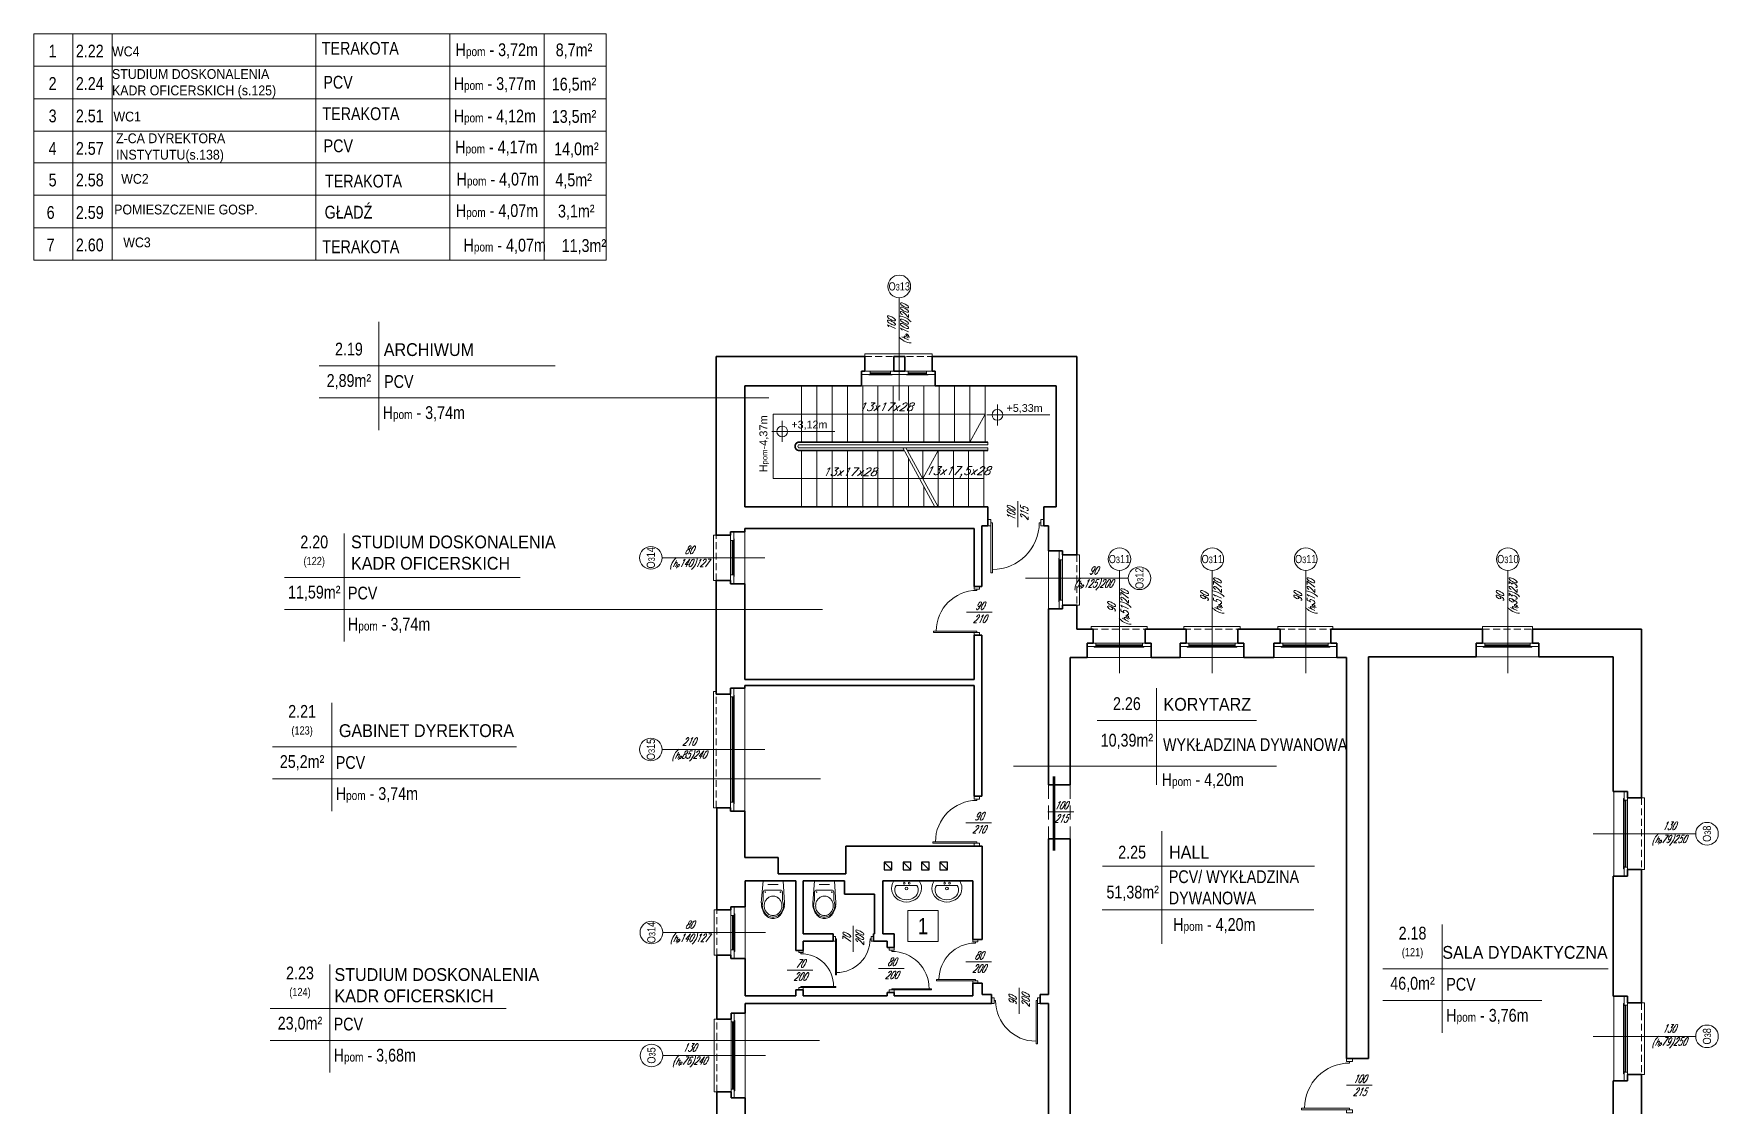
# Model space of a CAD drawing. Header units: millimetres. Extents: x -18485 to 40303, y -22087 to 35064.
# Drawn here: x 14607 to 17690, y 7123 to 9084 of the extents above; entities that cross this region are included whole.
import ezdxf
from ezdxf.enums import TextEntityAlignment as Align

# ---------------------------------------------------------------- set-up
doc = ezdxf.new("R2010")
doc.units = ezdxf.units.MM
doc.linetypes.add('ACAD_ISO12W100', pattern=[21, 12, -3, 0, -3, 0, -3])
doc.linetypes.add('DASHED', pattern=[19.05, 12.7, -6.35])
doc.layers.get('0').update_dxf_attribs({"lineweight": 25})
for name, color, linetype, lineweight in [('01_ściany', 2, 'Continuous', 25), ('03-01_okna', 5, 'Continuous', 15), ('03_drzwi', 1, 'Continuous', 0), ('04-1_widok', 251, 'Continuous', 5), ('04-2_nad', 251, 'DASHED', 5), ('05-03_opis', 10, 'Continuous', 5), ('07_wyposażenie', 253, 'Continuous', 5), ('11 piętro I - ściany', 2, 'Continuous', 35), ('inw03-02_schody', 6, 'Continuous', 5)]:
    doc.layers.add(name, color=color, linetype=linetype, lineweight=lineweight)
doc.styles.add('arial', font='arial.ttf')
doc.styles.add('ariel', font='arial.ttf', dxfattribs={"width": 0.8})
doc.styles.add('ariel_wym', font='simplex.shx', dxfattribs={"width": 0.65, "oblique": 25})

# ---------------------------------------------------------------- blocks, each defined once
blk = doc.blocks.new('ubi012_r')
for p, q in [((-2.3, 33.2), (0, 0)), ((0.9, 16.8), (0.9, 29.4)), ((30.2, 29.2), (30.2, 16.8)), ((33.1, 33.2), (30.3, 0)), ((30.3, 0), (0, 0)), ((27.1, 13.8), (3.9, 13.8)), ((15.4, 5.1), (7.5, 5.1)), ((15.4, 5.1), (23.3, 5.1))]:
    blk.add_line(p, q)
for centre in [(3.9, 16.8), (27.1, 16.8)]:
    blk.add_circle(centre, 0.506)
for centre, radius, start, end in [((20.8, 37.1), 22.3, 133.1777, 154.6258), ((16.6, 38.4), 17, 126.5259, 148.9267), ((16.2, 42), 15.5, 105.9445, 133.2542), ((15.6, 39.7), 15.4, 102.4946, 126.4967), ((15.3, 39.9), 12.8, 102.4946, 126.4967), ((15.4, 44.4), 13, 74.6148, 105.3852), ((15.5, 40.4), 14.7, 77.6333, 102.3667), ((15.2, 40.4), 12.2, 77.6333, 102.3667), ((15, 39.9), 12.8, 53.5033, 77.5054), ((15.3, 39.7), 15.4, 53.5033, 77.5054), ((14.6, 42), 15.5, 46.7458, 74.0555), ((14.3, 38.4), 17, 31.0733, 53.4741), ((10, 37.1), 22.3, 25.3742, 46.8223), ((30.8, 33.2), 33.1, 171.7845, 180.1077), ((27.5, 33.8), 29.8, 154.3733, 172.0149), ((18.8, 37.3), 19.5, 169.767, 190.233), ((18.1, 37.5), 18.8, 148.867, 169.8645), ((15.6, 36.6), 16.2, 189.6364, 202.7205), ((-1.7, 29.4), 2.53, 0, 22.7205), ((18, 37.8), 16.2, 169.767, 190.233), ((17.4, 38), 15.6, 148.867, 169.8645), ((17.4, 37.7), 15.6, 190.1355, 211.133), ((16.1, 38.7), 14.2, 126.5259, 148.9267), ((16.1, 37), 14.2, 211.0733, 233.4741), ((14.2, 38.7), 14.2, 31.0733, 53.4741), ((14.2, 37), 14.2, 306.5259, 328.9267), ((13, 38), 15.6, 10.1355, 31.133), ((13, 37.7), 15.6, 328.867, 349.8645), ((12.4, 37.8), 16.2, 0, 10.233), ((12.4, 37.8), 16.2, 349.767, 0), ((12.8, 37.5), 18.8, 10.1355, 31.133), ((3.2, 33.8), 29.8, 7.9851, 25.6267), ((32.7, 29.2), 2.53, 163.1585, 180), ((-13.9, 43.3), 46.1, 343.1585, 348.2524), ((12.1, 37.3), 19.5, 0, 10.233), ((12.1, 37.3), 19.5, 349.767, 0), ((-0.1, 33.2), 33.1, 0, 8.2155), ((3.9, 16.8), 3.03, 180, 270), ((15.3, 35.8), 12.8, 233.5033, 257.5054), ((15.2, 35.3), 12.2, 257.6333, 282.3667), ((15, 35.8), 12.8, 282.4946, 306.4967), ((27.1, 16.8), 3.03, 270, 0)]:
    blk.add_arc(centre, radius, start, end)
blk = doc.blocks.new('umywal04')
at = {"flags": 128}
for points in [[(0, 0), (-2.4, -4.4), (-3.7, -9.1), (-4.1, -13.9), (-3.5, -18.7), (-1.8, -23.4), (0.7, -27.6), (4.2, -31.3), (8.3, -34.4), (13, -36.6), (18.1, -38), (23.4, -38.5), (28.7, -38), (33.8, -36.6), (38.5, -34.4), (42.6, -31.3), (46.1, -27.6), (48.6, -23.4), (50.3, -18.7), (50.9, -13.9), (50.5, -9.1), (49.2, -4.4), (46.8, 0)], [(4.3, -8.4), (2.7, -11.4), (1.8, -14.6), (1.7, -17.9), (2.3, -21.2), (3.7, -24.3), (5.8, -27.2), (8.5, -29.6), (11.7, -31.6), (15.3, -33.1), (19.3, -34.1), (23.3, -34.4), (27.4, -34.1), (31.3, -33.1), (34.9, -31.6), (38.1, -29.6), (40.8, -27.2), (42.9, -24.3), (44.3, -21.2), (44.9, -17.9), (44.8, -14.6), (43.9, -11.4), (42.3, -8.4)]]:
    blk.add_lwpolyline(points, dxfattribs=at)
for points in [[(0, 0), (46.8, 0)], [(4.3, -8.4), (42.3, -8.4)]]:
    blk.add_lwpolyline(points)
for centre, radius in [((19.3, -4), 1.56), ((23.5, -13.9), 2.54), ((28.3, -4), 1.56)]:
    blk.add_circle(centre, radius)
blk = doc.blocks.new('*U1441')
blk.add_line((0, 0.375), (0, 0.4))
at = {"ltscale": 0.8}
blk.add_lwpolyline([(-0.05, 0.4), (-0.05, 0.45), (0.05, 0.45), (0.05, 0.4)], close=True, dxfattribs=at)
blk.add_lwpolyline([(0, -0.4), (0, -0.375), (-0.8, -0.375), (-0.8, -0.4), (-0.05, -0.4), (0.05, -0.4), (0.05, -0.45), (-0.05, -0.45), (-0.05, -0.4)])
blk.add_arc((0, -0.375), 0.75, 90, 180)
blk = doc.blocks.new('*U1440')
blk.add_line((0, -0.375), (0, -0.4))
blk.add_lwpolyline([(0, 0.4), (0, 0.375), (-0.8, 0.375), (-0.8, 0.4), (-0.05, 0.4), (0.05, 0.4), (0.05, 0.45), (-0.05, 0.45), (-0.05, 0.4)])
at = {"ltscale": 0.8}
blk.add_lwpolyline([(-0.05, -0.4), (-0.05, -0.45), (0.05, -0.45), (0.05, -0.4)], close=True, dxfattribs=at)
blk.add_arc((0, 0.375), 0.75, 180, 270)
blk = doc.blocks.new('*U1437')
blk.add_line((0, -0.375), (0, -0.4))
blk.add_lwpolyline([(0, 0.4), (0, 0.375), (0.8, 0.375), (0.8, 0.4), (0.05, 0.4), (-0.05, 0.4), (-0.05, 0.45), (0.05, 0.45), (0.05, 0.4)])
at = {"ltscale": 0.8}
blk.add_lwpolyline([(0.05, -0.4), (0.05, -0.45), (-0.05, -0.45), (-0.05, -0.4)], close=True, dxfattribs=at)
blk.add_arc((0, 0.375), 0.75, 270, 360)
blk = doc.blocks.new('*U1430')
blk.add_line((0, -0.375), (0, -0.4))
blk.add_lwpolyline([(0, 0.4), (0, 0.375), (-0.8, 0.375), (-0.8, 0.4), (-0.05, 0.4), (0.05, 0.4), (0.05, 0.45), (-0.05, 0.45), (-0.05, 0.4)])
at = {"ltscale": 0.8}
blk.add_lwpolyline([(-0.05, -0.4), (-0.05, -0.45), (0.05, -0.45), (0.05, -0.4)], close=True, dxfattribs=at)
blk.add_arc((0, 0.375), 0.75, 180, 270)
blk = doc.blocks.new('kota rzutowa')
at = {"ltscale": 0.5}
for p, q in [((-20.6, 0), (102.8, 0)), ((0, -20.6), (0, 20.6))]:
    blk.add_line(p, q, dxfattribs=at)
blk.add_circle((0, 0), 10.6, dxfattribs=at)
at = {"ltscale": 0.5, "style": 'arial'}
blk.add_attdef('POZ._POSADKI_WYKOŃCZONWJ', text='', height=15, dxfattribs=at).set_placement((17.9, 1.4), align=Align.BOTTOM_LEFT)
blk.add_attdef('POZ._POSADZKI_KONSTRUKCJA', text='', height=15, dxfattribs=at).set_placement((17, -5), align=Align.TOP_LEFT)
blk = doc.blocks.new('*U1443')
blk.add_line((0, -0.375), (0, -0.4))
blk.add_lwpolyline([(0, 0.4), (0, 0.375), (-0.8, 0.375), (-0.8, 0.4), (-0.05, 0.4), (0.05, 0.4), (0.05, 0.45), (-0.05, 0.45), (-0.05, 0.4)])
at = {"ltscale": 0.8}
blk.add_lwpolyline([(-0.05, -0.4), (-0.05, -0.45), (0.05, -0.45), (0.05, -0.4)], close=True, dxfattribs=at)
blk.add_arc((0, 0.375), 0.75, 180, 270)

msp = doc.modelspace()

# ---------------------------------------------------------------- linework, layer by layer
at = {"layer": '01_ściany'}
for p, q in [((16177.3, 7553.6), (16163.3, 7567.6)), ((16212, 7553.6), (16198, 7567.6)), ((16245.7, 7553.6), (16231.7, 7567.6)), ((16279.1, 7553.6), (16265.1, 7567.6))]:
    msp.add_line(p, q, dxfattribs=at)
for points in [[(16177.3, 7567.6), (16163.3, 7567.6), (16163.3, 7553.6), (16177.3, 7553.6)], [(16212, 7567.6), (16198, 7567.6), (16198, 7553.6), (16212, 7553.6)], [(16245.7, 7567.6), (16231.7, 7567.6), (16231.7, 7553.6), (16245.7, 7553.6)], [(16279.1, 7567.6), (16265.1, 7567.6), (16265.1, 7553.6), (16279.1, 7553.6)]]:
    msp.add_lwpolyline(points, close=True, dxfattribs=at)
at = {"layer": '03-01_okna', "linetype": 'Continuous', "lineweight": 0}
for p, q in [((16128.1, 8493), (16128.1, 8498)), ((16128.1, 8498), (16251.1, 8498)), ((16251.1, 8493), (16251.1, 8498)), ((16175.1, 8466), (16138.1, 8466)), ((16138.1, 8463), (16175.1, 8463)), ((16139.1, 8459), (16139.1, 8463)), ((16139.1, 8461.5), (16174.1, 8461.5)), ((16139.1, 8461), (16174.1, 8461)), ((16174.1, 8459), (16174.1, 8463)), ((16207.1, 8466), (16241.1, 8466)), ((16241.1, 8463), (16207.1, 8463)), ((16208.1, 8459), (16208.1, 8463)), ((16240.1, 8461.5), (16208.1, 8461.5)), ((16240.1, 8461), (16208.1, 8461)), ((16240.1, 8459), (16240.1, 8463)), ((15851.1, 8083), (15851.1, 8166)), ((15856.1, 8166), (15851.1, 8166)), ((15882.1, 8156), (15882.1, 8093)), ((15885.1, 8093), (15885.1, 8156)), ((15889.1, 8155), (15885.1, 8155)), ((15886.6, 8094), (15886.6, 8155)), ((15887.1, 8094), (15887.1, 8155)), ((16483.1, 8120), (16487.1, 8120)), ((16485.1, 8120), (16485.1, 8048)), ((16485.6, 8120), (16485.6, 8048)), ((16487.1, 8121), (16487.1, 8047)), ((16490.1, 8047), (16490.1, 8121)), ((16516.1, 8130), (16521.1, 8130)), ((16521.1, 8130), (16521, 8038)), ((15856.1, 8083), (15851.1, 8083)), ((15889.1, 8094), (15885.1, 8094)), ((16483.1, 8048), (16487.1, 8048)), ((16516, 8038), (16521, 8038)), ((16542.1, 7994), (16542.1, 7999)), ((16542.1, 7999), (16645.1, 7999)), ((16645.1, 7994), (16645.1, 7999)), ((16712.1, 7999), (16815.1, 7999)), ((16712.1, 7994), (16712.1, 7999)), ((16815.1, 7994), (16815.1, 7999)), ((16884.1, 7994), (16884.1, 7999)), ((16884.1, 7999), (16985.1, 7999)), ((16985.1, 7994), (16985.1, 7999)), ((17259.1, 7994), (17259.1, 7999)), ((17259.1, 7999), (17350.1, 7999)), ((17350.1, 7994), (17350.1, 7999)), ((16636.1, 7968), (16551.1, 7968)), ((16551.1, 7965), (16636.1, 7965)), ((16552.1, 7961), (16552.1, 7965)), ((16552.1, 7963.5), (16635.1, 7963.5)), ((16552.1, 7963), (16635.1, 7963)), ((16635.1, 7961), (16635.1, 7965)), ((16806.1, 7968), (16721.1, 7968)), ((16721.1, 7965), (16806.1, 7965)), ((16722.1, 7961), (16722.1, 7965)), ((16722.1, 7963.5), (16805.1, 7963.5)), ((16722.1, 7963), (16805.1, 7963)), ((16805.1, 7961), (16805.1, 7965)), ((16976.1, 7968), (16893.1, 7968)), ((16893.1, 7965), (16976.1, 7965)), ((16894.1, 7961), (16894.1, 7965)), ((16894.1, 7963.5), (16975.1, 7963.5)), ((16894.1, 7963), (16975.1, 7963)), ((16975.1, 7961), (16975.1, 7965)), ((17346.1, 7968), (17263.1, 7968)), ((17263.1, 7965), (17346.1, 7965)), ((17264.1, 7961), (17264.1, 7965)), ((17264.1, 7963.5), (17345.1, 7963.5)), ((17264.1, 7963), (17345.1, 7963)), ((17345.1, 7961), (17345.1, 7965)), ((15856.1, 7880), (15851.1, 7880)), ((15851.1, 7667), (15851.1, 7880)), ((15882.1, 7870), (15882.1, 7677)), ((15885.1, 7677), (15885.1, 7870)), ((15889.1, 7869), (15885.1, 7869)), ((15886.6, 7678), (15886.6, 7869)), ((15887.1, 7678), (15887.1, 7869)), ((17517.1, 7680), (17521.1, 7680)), ((17519.1, 7680), (17519.1, 7559)), ((17519.6, 7680), (17519.6, 7559)), ((17521.1, 7681), (17521.1, 7558)), ((17524.1, 7558), (17524.1, 7681)), ((17550.1, 7685), (17555.1, 7685)), ((17555.1, 7685), (17555.1, 7554)), ((15856.1, 7667), (15851.1, 7667)), ((15889.1, 7678), (15885.1, 7678)), ((17517.1, 7559), (17521.1, 7559)), ((17550.1, 7554), (17555.1, 7554)), ((15857, 7480), (15852, 7480)), ((15852, 7397), (15852, 7480)), ((15883, 7470), (15883, 7407)), ((15886, 7407), (15886, 7470)), ((15890, 7469), (15886, 7469)), ((15887.5, 7408), (15887.5, 7469)), ((15888, 7408), (15888, 7469)), ((15890, 7408), (15886, 7408)), ((15857, 7397), (15852, 7397)), ((17550.1, 7310), (17555.1, 7310)), ((17555.1, 7310), (17555.1, 7179)), ((15857.1, 7280), (15852.1, 7280)), ((15852.1, 7147), (15852.1, 7280)), ((17517.1, 7305), (17521.1, 7305)), ((17519.1, 7305), (17519.1, 7184)), ((17519.6, 7305), (17519.6, 7184)), ((17521.1, 7306), (17521.1, 7183)), ((17524.1, 7183), (17524.1, 7306)), ((15883.1, 7275), (15883.1, 7152)), ((15886.1, 7152), (15886.1, 7275)), ((15890.1, 7274), (15886.1, 7274)), ((15887.6, 7153), (15887.6, 7274)), ((15888.1, 7153), (15888.1, 7274)), ((17517.1, 7184), (17521.1, 7184)), ((17550.1, 7179), (17555.1, 7179)), ((15857.1, 7147), (15852.1, 7147)), ((15890.1, 7153), (15886.1, 7153))]:
    msp.add_line(p, q, dxfattribs=at)
at = {"layer": '03-01_okna', "linetype": 'DASHED'}
for p, q in [((16128.1, 8493), (16251.1, 8493)), ((15856.1, 8083), (15856.1, 8166)), ((16516.1, 8130), (16516.1, 8038)), ((16542.1, 7994), (16645.1, 7994)), ((16712.1, 7994), (16815.1, 7994)), ((16884.1, 7994), (16985.1, 7994)), ((17259.1, 7994), (17350.1, 7994)), ((15856.1, 7667), (15856.1, 7880)), ((17550.1, 7685), (17550.1, 7554)), ((15857, 7397), (15857, 7480)), ((17550.1, 7310), (17550.1, 7179)), ((15857.1, 7147), (15857.1, 7280))]:
    msp.add_line(p, q, dxfattribs=at)
at = {"layer": '03-01_okna', "linetype": 'Continuous', "lineweight": 0}
for points in [[(16138.1, 8460), (16122.1, 8460), (16122.1, 8466), (16138.1, 8466)], [(16191.1, 8460), (16175.1, 8460), (16175.1, 8466), (16191.1, 8466)], [(16191.1, 8460), (16207.1, 8460), (16207.1, 8466), (16191.1, 8466)], [(16241.1, 8460), (16257.1, 8460), (16257.1, 8466), (16241.1, 8466)], [(15888.1, 8172), (15888.1, 8156), (15882.1, 8156), (15882.1, 8172)], [(16484.1, 8121), (16484.1, 8137), (16490.1, 8137), (16490.1, 8121)], [(15888.1, 8093), (15888.1, 8077), (15882.1, 8077), (15882.1, 8093)], [(16484.1, 8031), (16484.1, 8047), (16490.1, 8047), (16490.1, 8031)], [(16551.1, 7962), (16535.1, 7962), (16535.1, 7968), (16551.1, 7968)], [(16652.1, 7962), (16636.1, 7962), (16636.1, 7968), (16652.1, 7968)], [(16721.1, 7962), (16705.1, 7962), (16705.1, 7968), (16721.1, 7968)], [(16822.1, 7962), (16806.1, 7962), (16806.1, 7968), (16822.1, 7968)], [(16893.1, 7962), (16877.1, 7962), (16877.1, 7968), (16893.1, 7968)], [(16992.1, 7962), (16976.1, 7962), (16976.1, 7968), (16992.1, 7968)], [(17263.1, 7962), (17247.1, 7962), (17247.1, 7968), (17263.1, 7968)], [(17362.1, 7962), (17346.1, 7962), (17346.1, 7968), (17362.1, 7968)], [(15888.1, 7886), (15888.1, 7870), (15882.1, 7870), (15882.1, 7886)], [(17518.1, 7681), (17518.1, 7697), (17524.1, 7697), (17524.1, 7681)], [(15888.1, 7677), (15888.1, 7661), (15882.1, 7661), (15882.1, 7677)], [(17518.1, 7542), (17518.1, 7558), (17524.1, 7558), (17524.1, 7542)], [(15889, 7486), (15889, 7470), (15883, 7470), (15883, 7486)], [(15889, 7407), (15889, 7391), (15883, 7391), (15883, 7407)], [(17518.1, 7306), (17518.1, 7322), (17524.1, 7322), (17524.1, 7306)], [(15889.1, 7291), (15889.1, 7275), (15883.1, 7275), (15883.1, 7291)], [(17518.1, 7167), (17518.1, 7183), (17524.1, 7183), (17524.1, 7167)], [(15889.1, 7152), (15889.1, 7136), (15883.1, 7136), (15883.1, 7152)]]:
    msp.add_lwpolyline(points, close=True, dxfattribs=at)
for points in [[(16135.1, 8460), (16135.1, 8459), (16178.1, 8459), (16178.1, 8460)], [(16244.1, 8460), (16244.1, 8459), (16204.1, 8459), (16204.1, 8460)], [(15888.1, 8090), (15889.1, 8090), (15889.1, 8159), (15888.1, 8159)], [(16484.1, 8124), (16483.1, 8124), (16483.1, 8044), (16484.1, 8044)], [(16548.1, 7962), (16548.1, 7961), (16639.1, 7961), (16639.1, 7962)], [(16718.1, 7962), (16718.1, 7961), (16809.1, 7961), (16809.1, 7962)], [(16890.1, 7962), (16890.1, 7961), (16979.1, 7961), (16979.1, 7962)], [(17260.1, 7962), (17260.1, 7961), (17349.1, 7961), (17349.1, 7962)], [(15888.1, 7674), (15889.1, 7674), (15889.1, 7873), (15888.1, 7873)], [(17518.1, 7684), (17517.1, 7684), (17517.1, 7555), (17518.1, 7555)], [(15889, 7404), (15890, 7404), (15890, 7473), (15889, 7473)], [(17518.1, 7309), (17517.1, 7309), (17517.1, 7180), (17518.1, 7180)], [(15889.1, 7149), (15890.1, 7149), (15890.1, 7278), (15889.1, 7278)]]:
    msp.add_lwpolyline(points, dxfattribs=at)
at = {"layer": '04-1_widok'}
for p, q in [((16122.1, 8439), (16257.1, 8439)), ((15908.1, 8172), (15908.1, 8077)), ((16464.1, 8031), (16464.1, 8137)), ((16652.1, 7942), (16535.1, 7942)), ((16822.1, 7942), (16705.1, 7942)), ((16992.1, 7942), (16877.1, 7942)), ((17362.1, 7943), (17247.1, 7943)), ((15908.1, 7886), (15908.1, 7661)), ((17499.1, 7542), (17499.1, 7697)), ((15909, 7486), (15909, 7391)), ((17499.1, 7167), (17499.1, 7322)), ((15909.1, 7291), (15909.1, 7136))]:
    msp.add_line(p, q, dxfattribs=at)
at = {"layer": '04-2_nad', "ltscale": 2}
for p, q in [((16464.1, 7709), (16464.1, 7610)), ((16504.1, 7709), (16504.1, 7610))]:
    msp.add_line(p, q, dxfattribs=at)
at = {"layer": '05-03_opis'}
for p, q in [((14606.5, 9083.6), (15654.6, 9083.6)), ((14606.5, 9083.6), (14606.5, 8669)), ((14678.2, 9083.6), (14678.2, 8669)), ((14749.9, 9083.6), (14749.9, 8669)), ((15123.1, 9083.6), (15123.1, 8669)), ((15368.1, 9083.6), (15368.1, 8669)), ((15541.3, 9083.6), (15541.3, 8669)), ((15654.6, 9083.6), (15654.6, 8669)), ((14606.5, 9024.1), (15654.6, 9024.1)), ((14606.5, 8964.7), (15654.6, 8964.7)), ((14606.5, 8905.2), (15654.6, 8905.2)), ((14606.5, 8847.4), (15654.6, 8847.4)), ((14606.5, 8787.9), (15654.6, 8787.9)), ((14606.5, 8728.5), (15654.6, 8728.5)), ((14606.5, 8669), (15654.6, 8669)), ((15238.1, 8556.2), (15238.1, 8358.3)), ((15129.2, 8475.6), (15560.9, 8475.6)), ((15129.2, 8417.2), (15952.1, 8417.2)), ((15174.6, 8169), (15174.6, 7971.1)), ((15065.6, 8088.4), (15497.3, 8088.4)), ((15065.6, 8030), (16050.6, 8030)), ((16662.2, 7885.9), (16662.2, 7709.2)), ((15152.3, 7858.9), (15152.3, 7661)), ((16553.3, 7826.5), (16844.9, 7826.5)), ((15043.4, 7778.3), (15490.5, 7778.3)), ((16400.1, 7743.1), (16881.8, 7743.1)), ((15043.4, 7719.9), (16047, 7719.9)), ((16671.9, 7624.4), (16671.9, 7418.2)), ((16562.9, 7560), (16951.3, 7560)), ((16562.5, 7480), (16950.2, 7480)), ((17185.2, 7453.1), (17185.2, 7255.2)), ((15148.4, 7380.2), (15148.4, 7182.3)), ((17076.3, 7372.5), (17488.7, 7372.5)), ((17076.3, 7314.1), (17367.3, 7314.1)), ((15039.5, 7299.6), (15471.2, 7299.6)), ((15039.5, 7241.2), (16045, 7241.2))]:
    msp.add_line(p, q, dxfattribs=at)
at = {"layer": '05-03_opis', "lineweight": 0}
for p, q in [((16191.1, 8412.4), (16191.1, 8600.4)), ((16408, 8228), (16408, 8180.8)), ((15945.1, 8124.5), (15757.1, 8124.5)), ((16422.1, 8087), (16610.1, 8087)), ((16594.2, 7913.4), (16594.2, 8101.4)), ((16764.2, 7913.4), (16764.2, 8101.4)), ((16935.2, 7913.4), (16935.2, 8101.4)), ((17305.2, 7913.4), (17305.2, 8101.4)), ((16361.4, 8024.7), (16314.2, 8024.7)), ((15945.1, 7773.7), (15757.1, 7773.7)), ((16510.4, 7659.4), (16463.3, 7659.4)), ((16360.1, 7639.5), (16312.9, 7639.5)), ((17461.1, 7619.5), (17649.1, 7619.5)), ((15946, 7438.7), (15758, 7438.7)), ((16107, 7450.7), (16107, 7403.5)), ((16200.3, 7373), (16153.1, 7373)), ((16360.1, 7384.8), (16312.9, 7384.8)), ((16032.8, 7370.1), (15985.6, 7370.1)), ((16410.6, 7337.4), (16410.6, 7290.2)), ((17461.1, 7248.7), (17649.1, 7248.7)), ((15946.1, 7213.7), (15758.1, 7213.7)), ((17057.1, 7159.1), (17009.9, 7159.1))]:
    msp.add_line(p, q, dxfattribs=at)
at = {"layer": '05-03_opis', "linetype": 'ACAD_ISO12W100', "ltscale": 5, "const_width": 5}
msp.add_lwpolyline([(16474.6, 7724.4), (16474.6, 7588.6)], dxfattribs=at)
at = {"layer": '05-03_opis'}
msp.add_lwpolyline([(16206.8, 7478.7), (16262.1, 7478.7), (16262.1, 7422.3), (16206.8, 7422.3)], close=True, dxfattribs=at)
at = {"layer": '05-03_opis', "lineweight": 0}
for centre in [(16191.1, 8621.1), (15736.4, 8124.5), (16594.2, 8122.1), (16764.2, 8122.1), (16935.2, 8122.1), (17305.2, 8122.1), (16630.8, 8087), (15736.4, 7773.7), (17669.8, 7619.5), (15737.3, 7438.7), (17669.8, 7248.7), (15737.4, 7213.7)]:
    msp.add_circle(centre, 20.7, dxfattribs=at)
at = {"layer": '11 piętro I - ściany'}
for p, q in [((16128.1, 8493), (15856.1, 8493)), ((15856.1, 8166), (15856.1, 8493)), ((16128.1, 8466), (16128.1, 8493)), ((16181.1, 8493), (16201.1, 8493)), ((16181.1, 8466), (16181.1, 8493)), ((16201.1, 8466), (16201.1, 8493)), ((16251.1, 8466), (16251.1, 8493)), ((16251.1, 8493), (16516.1, 8493)), ((16516.1, 8130), (16516.1, 8493)), ((16122.1, 8439), (16122.1, 8466)), ((16122.1, 8466), (16128.1, 8466)), ((16181.1, 8466), (16201.1, 8466)), ((16257.1, 8466), (16251.1, 8466)), ((16257.1, 8439), (16257.1, 8466)), ((15908.1, 8439), (16122.1, 8439)), ((15908.1, 8218), (15908.1, 8439)), ((15908.1, 8439), (16122.1, 8439)), ((16257.1, 8439), (16478.1, 8439)), ((16382.1, 8439), (16478.1, 8439)), ((16478.1, 8439), (16382.1, 8439)), ((16478.1, 8218), (16478.1, 8439)), ((15908.1, 8328.5), (15908.1, 8218)), ((16353.1, 8218), (15908.1, 8218)), ((15908.1, 8218), (16012.1, 8218)), ((16353.1, 8183), (16353.1, 8218)), ((16478.1, 8218), (16456, 8218)), ((16456, 8183), (16456, 8218)), ((16328.1, 8178), (15908.1, 8178)), ((15908.1, 8178), (15908.1, 8172)), ((16328.1, 8072), (16328.1, 8178)), ((16342.1, 8072), (16342.1, 8183)), ((16342.1, 8183), (16353.1, 8183)), ((16464.1, 8183), (16456, 8183)), ((16464.1, 8137), (16464.1, 8183)), ((15882.1, 8166), (15856.1, 8166)), ((15908.1, 8172), (15882.1, 8172)), ((15882.1, 8172), (15882.1, 8166)), ((16464.1, 8137), (16490.1, 8137)), ((16490.1, 8137), (16490.1, 8130)), ((16490.1, 8130), (16516.1, 8130)), ((15882.1, 8083), (15856.1, 8083)), ((15856.1, 8083), (15856.1, 7875)), ((15882.1, 8077), (15882.1, 8083)), ((15908.1, 8077), (15882.1, 8077)), ((15908.1, 7902), (15908.1, 8077)), ((16342.1, 8072), (16328.1, 8072)), ((16464.1, 7709), (16464.1, 8031)), ((16464.1, 8031), (16490.1, 8031)), ((16490.1, 8031), (16490.1, 8038)), ((16490.1, 8038), (16516.1, 8038)), ((16516.1, 8038), (16516.1, 7994)), ((16546.1, 7994), (16516.1, 7994)), ((16546.1, 7968), (16546.1, 7994)), ((16641.1, 7968), (16641.1, 7994)), ((16641.1, 7994), (16716.1, 7994)), ((16716.1, 7968), (16716.1, 7994)), ((16811.1, 7968), (16811.1, 7994)), ((16811.1, 7994), (16888.1, 7994)), ((16888.1, 7968), (16888.1, 7994)), ((16981.1, 7968), (16981.1, 7994)), ((16981.1, 7994), (17259.1, 7994)), ((17259.1, 7968), (17259.1, 7994)), ((17350.1, 7994), (17550.1, 7994)), ((17350.1, 7968), (17350.1, 7994)), ((17550.1, 7685), (17550.1, 7994)), ((16342.1, 7983), (16328.1, 7983)), ((16328.1, 7983), (16328.1, 7902)), ((16342.1, 7688), (16342.1, 7983)), ((16535.1, 7942), (16535.1, 7968)), ((16535.1, 7968), (16546.1, 7968)), ((16652.1, 7968), (16641.1, 7968)), ((16652.1, 7942), (16652.1, 7968)), ((16705.1, 7942), (16705.1, 7968)), ((16705.1, 7968), (16716.1, 7968)), ((16822.1, 7968), (16811.1, 7968)), ((16822.1, 7942), (16822.1, 7968)), ((16877.1, 7942), (16877.1, 7968)), ((16877.1, 7968), (16888.1, 7968)), ((16992.1, 7968), (16981.1, 7968)), ((16992.1, 7942), (16992.1, 7968)), ((17247.1, 7968), (17259.1, 7968)), ((17247.1, 7968), (17247.1, 7943)), ((17362.1, 7968), (17350.1, 7968)), ((17362.1, 7968), (17362.1, 7943)), ((16535.1, 7942), (16504.1, 7942)), ((16504.1, 7942), (16504.1, 7709)), ((16705.1, 7942), (16652.1, 7942)), ((16877.1, 7942), (16822.1, 7942)), ((17010.1, 7942), (16992.1, 7942)), ((17010.1, 7208), (17010.1, 7942)), ((17050.1, 7208), (17050.1, 7943)), ((17050.1, 7943), (17247.1, 7943)), ((17362.1, 7943), (17498.1, 7943)), ((17498.1, 7943), (17498.1, 7697)), ((16328.1, 7902), (15908.1, 7902)), ((15856.1, 7875), (15882.1, 7875)), ((15908.1, 7886), (15882.1, 7886)), ((15882.1, 7875), (15882.1, 7886)), ((16328.1, 7891), (15908.1, 7891)), ((15908.1, 7891), (15908.1, 7886)), ((16328.1, 7688), (16328.1, 7891)), ((16342.1, 7688), (16328.1, 7688)), ((16504.1, 7709), (16464.1, 7709)), ((17498.1, 7697), (17524.1, 7697)), ((17524.1, 7697), (17524.1, 7685)), ((17524.1, 7685), (17550.1, 7685)), ((15882.1, 7667), (15856.1, 7667)), ((15857, 7480), (15857, 7667)), ((15882.1, 7661), (15882.1, 7667)), ((15908.1, 7661), (15882.1, 7661)), ((15908.1, 7661), (15908.1, 7576)), ((16093.1, 7546), (16093.1, 7597)), ((16093.1, 7597), (16343, 7597)), ((16343, 7597), (16343, 7426)), ((16504.1, 7610), (16464.1, 7610)), ((16464.1, 7610), (16464.1, 7325)), ((16504.1, 7610), (16504.1, 6916)), ((15908.1, 7576), (15969.1, 7576)), ((15969.1, 7576), (15969.1, 7546)), ((15909, 7533), (15909, 7486)), ((16002, 7533), (15909, 7533)), ((15969.1, 7546), (16093.1, 7546)), ((16002, 7406), (16002, 7533)), ((16091, 7533), (16015, 7533)), ((16015, 7533), (16015, 7436)), ((16091, 7509), (16091, 7533)), ((16326, 7533), (16161, 7533)), ((16161, 7533), (16161, 7436)), ((16169, 7533), (16161, 7533)), ((16326, 7426), (16326, 7533)), ((17498.1, 7542), (17498.1, 7322)), ((17498.1, 7542), (17524.1, 7542)), ((17524.1, 7542), (17524.1, 7554)), ((17524.1, 7554), (17550.1, 7554)), ((17550.1, 7554), (17550.1, 7310)), ((16146, 7509), (16091, 7509)), ((16146, 7436), (16146, 7509)), ((15883, 7480), (15857, 7480)), ((15909, 7486), (15883, 7486)), ((15883, 7486), (15883, 7480)), ((16015, 7436), (16070, 7436)), ((16070, 7436), (16070, 7423)), ((16144, 7423), (16144, 7436)), ((16144, 7436), (16146, 7436)), ((16161, 7436), (16182, 7436)), ((16182, 7436), (16182, 7411)), ((16015, 7406), (16002, 7406)), ((16070, 7423), (16015, 7423)), ((16015, 7423), (16015, 7406)), ((16169, 7423), (16144, 7423)), ((16169, 7411), (16169, 7423)), ((16182, 7411), (16169, 7411)), ((16343, 7426), (16326, 7426)), ((15883, 7397), (15857, 7397)), ((15857, 7397), (15857.1, 7280)), ((15883, 7391), (15883, 7397)), ((15909, 7391), (15883, 7391)), ((15909, 7391), (15909, 7323)), ((16326, 7346), (16326, 7323)), ((16343, 7346), (16326, 7346)), ((16343, 7346), (16343, 7325)), ((16002, 7323), (15909, 7323)), ((15909.1, 7291), (15909.1, 7309)), ((15909.1, 7309), (16360, 7309)), ((16015, 7334), (16002, 7334)), ((16002, 7334), (16002, 7323)), ((16015, 7334), (16015, 7323)), ((16169, 7323), (16015, 7323)), ((16182, 7329), (16169, 7329)), ((16169, 7329), (16169, 7323)), ((16182, 7329), (16182, 7323)), ((16182, 7323), (16326, 7323)), ((16343, 7325), (16360, 7325)), ((16360, 7325), (16360, 7309)), ((16449, 7325), (16464.1, 7325)), ((16449, 7325), (16449, 7309)), ((16449, 7309), (16464.1, 7309)), ((16464.1, 7309), (16464.1, 6903)), ((17498.1, 7322), (17524.1, 7322)), ((17524.1, 7322), (17524.1, 7310)), ((17524.1, 7310), (17550.1, 7310)), ((15857.1, 7280), (15883.1, 7280)), ((15909.1, 7291), (15883.1, 7291)), ((15883.1, 7280), (15883.1, 7291)), ((17010.1, 7208), (17050.1, 7208)), ((17498.1, 7167), (17498.1, 6917)), ((17498.1, 7167), (17524.1, 7167)), ((17524.1, 7167), (17524.1, 7179)), ((17524.1, 7179), (17550.1, 7179)), ((17550.1, 7179), (17550.1, 6865)), ((15857, 7147), (15857, 7059)), ((15857.1, 7147), (15883.1, 7147)), ((15883.1, 7147), (15883.1, 7136)), ((15909.1, 7136), (15883.1, 7136)), ((15909.1, 7070), (15909.1, 7136))]:
    msp.add_line(p, q, dxfattribs=at)
at = {"layer": 'inw03-02_schody'}
for p, q in [((16012.1, 8336), (16012.1, 8439)), ((16040.1, 8336), (16040.1, 8439)), ((16068.1, 8336), (16068.1, 8439)), ((16096.1, 8336), (16096.1, 8439)), ((16124.1, 8336), (16124.1, 8439)), ((16152.1, 8336), (16152.1, 8439)), ((16180.1, 8336), (16180.1, 8439)), ((16208.1, 8336), (16208.1, 8439)), ((16236.1, 8336), (16236.1, 8439)), ((16264.1, 8336), (16264.1, 8439)), ((16292.1, 8336), (16292.1, 8439)), ((16320.1, 8336), (16320.1, 8439)), ((16348.1, 8336), (16348.1, 8439)), ((15960.1, 8387.5), (16348.1, 8387.5)), ((15960.1, 8269.5), (15960.1, 8387.5)), ((16348.1, 8387.5), (16320.1, 8336)), ((16006.9, 8331), (16353.3, 8331)), ((16006.9, 8331), (16353.3, 8331)), ((16353.3, 8331), (16353.3, 8336)), ((16006.9, 8326), (16353.3, 8326)), ((16006.9, 8326), (16353.3, 8326)), ((16012.1, 8321), (16012.1, 8218)), ((16040.1, 8321), (16040.1, 8218)), ((16068.1, 8321), (16068.1, 8218)), ((16096.1, 8321), (16096.1, 8218)), ((16124.1, 8321), (16124.1, 8218)), ((16152.1, 8321), (16152.1, 8218)), ((16180.1, 8321), (16180.1, 8218)), ((16197.7, 8326), (16256.4, 8218)), ((16203.4, 8326), (16262.1, 8218)), ((16208.1, 8306.9), (16208.1, 8218)), ((16234.1, 8321), (16234.1, 8269.5)), ((16234.1, 8269.5), (16262.1, 8321)), ((16262.1, 8321), (16262.1, 8218)), ((16290.1, 8321), (16290.1, 8218)), ((16318.1, 8321), (16318.1, 8218)), ((16346.1, 8321), (16346.1, 8218)), ((16353.3, 8326), (16353.3, 8321)), ((16344, 8269.5), (15960.1, 8269.5)), ((16346.1, 8269.5), (16234.1, 8269.5)), ((16236.1, 8255.4), (16236.1, 8218))]:
    msp.add_line(p, q, dxfattribs=at)
at = {"layer": 'inw03-02_schody', "const_width": 3}
msp.add_lwpolyline([(16353.3, 8336), (16006, 8336, 0.338981), (16000.3, 8328.5, 0.338981), (16006, 8321), (16200.4, 8321)], format="xyb", dxfattribs=at)
msp.add_lwpolyline([(16206.1, 8321), (16353.3, 8321)], dxfattribs=at)
at = {"layer": 'inw03-02_schody'}
for start, end in [(115.426, 180), (115.426, 180), (180, 244.574), (180, 244.574)]:
    msp.add_arc((16008.1, 8328.5), 2.77, start, end, dxfattribs=at)

# ---------------------------------------------------------------- block references
at = {"layer": '03_drzwi'}
for name, p, xscale, yscale, zscale, rotation in [('*U1440', (16404.5, 8188.7), 114.3231570157295, 114.3231570157295, 114.3231570157295, 90), ('*U1437', (16333.1, 8027.6), 99.02587905903965, 99.02587905903965, 99.02587905903965, 180), ('*U1437', (16333.2, 7642.5), 101.1111111110822, 101.1111111110822, 101.1111111110822, 180), ('*U1430', (16011, 7370), 79.99999999997817, 79.99999999997817, 79.99999999997817, 180), ('*U1440', (16107, 7427.1), 82.2222222222008, 82.2222222222008, 82.2222222222008, 90), ('*U1430', (16177.4, 7370), 91.11111111108585, 91.11111111108585, 91.11111111108585, 180), ('*U1443', (16330.4, 7386), -88.8888888888614, 88.88888888886231, 88.88888888886169, 180), ('*U1441', (16404.5, 7314), 98.8888888888614, 98.8888888888614, 98.8888888888614, 90), ('*U1437', (17015.6, 7158.5), 109.9999999999709, 109.9999999999709, 109.9999999999694, 180)]:
    msp.add_blockref(name, p, dxfattribs=dict(at, xscale=xscale, yscale=yscale, zscale=zscale, rotation=rotation))
at = {"layer": '05-03_opis', "xscale": 0.9359999999996944, "yscale": 0.9359999999996944, "zscale": 0.9359999999996944}
for p, values in [((16370.8, 8386), {'POZ._POSADKI_WYKOŃCZONWJ': '+5,33m'}), ((15976.8, 8355.7), {'POZ._POSADKI_WYKOŃCZONWJ': '+3,12m'})]:
    msp.add_blockref('kota rzutowa', p, dxfattribs=at).add_auto_attribs(values)
at = {"layer": '07_wyposażenie', "ltscale": 2, "xscale": 1.200000000000728, "yscale": 1.200000000000728, "zscale": 1.200000000000728, "rotation": 180}
for p in [(15978.3, 7533), (16072.3, 7533)]:
    msp.add_blockref('ubi012_r', p, dxfattribs=at)
at = {"layer": '07_wyposażenie', "ltscale": 2}
for p in [(16181, 7533), (16254.9, 7533)]:
    msp.add_blockref('umywal04', p, dxfattribs=at)

# ---------------------------------------------------------------- texts
at = {"layer": '05-03_opis', "style": 'ariel'}
for s, insert, char_height, width, attachment_point in [('{\\fArial|b0|i0|c238|p34;TERAKOTA}', (15133.9, 9056.8), 23.423, 322.789, 4), (' 1', (14637.5, 9051.8), 23.42, 71.667, 5), ('{\\fArial|b0|i0|c238|p34;2.22}', (14709.2, 9051.8), 23.423, 71.667, 5), ('\\W0.9;{\\fArial|b0|i0|c238|p34;WC4}', (14749.9, 9051.1), 18, 375.525, 4), ('{\\fArial|b0|i0|c238|p34; H\\H0.7x;pom\\H1.429x; - 3,72m}', (15371.7, 9051.8), 23.423, 322.789, 4), ('{\\fArial|b0|i0|c238|p34;8,7m²}', (15595.7, 9051.8), 23.423, 108.913, 5), ('\\W0.9;{\\fArial|b0|i0|c238|p34;STUDIUM DOSKONALENIA KADR OFICERSKICH (s.125)}', (14749.9, 8992.1), 18, 322.789, 4), ('{\\fArial|b0|i0|c238|p34; PCV}', (15129.5, 8994.6), 23.423, 322.789, 4), (' 2', (14637.5, 8992.4), 23.42, 71.667, 5), ('{\\fArial|b0|i0|c238|p34;2.24}', (14709.2, 8992.4), 23.423, 71.667, 5), ('{\\fArial|b0|i0|c238|p34; H\\H0.7x;pom\\H1.429x; - 3,77m}', (15368.1, 8989.8), 23.423, 322.789, 4), ('{\\fArial|b0|i0|c238|p34;16,5m²}', (15595.7, 8989.2), 23.423, 108.913, 5), (' 3', (14637.5, 8932.9), 23.42, 71.667, 5), ('{\\fArial|b0|i0|c238|p34;2.51}', (14709.2, 8932.9), 23.423, 71.667, 5), ('{\\fArial|b0|i0|c238|p34;TERAKOTA}', (15135.1, 8937), 23.423, 322.789, 4), ('{\\fArial|b0|i0|c238|p34; H\\H0.7x;pom\\H1.429x; - 4,12m}', (15368.1, 8930.5), 23.423, 322.789, 4), ('{\\fArial|b0|i0|c238|p34;13,5m²}', (15595.7, 8930), 23.423, 108.913, 5), ('\\W0.9;{\\fArial|b0|i0|c238|p34;WC1}', (14752.5, 8931.8), 18, 392.589, 4), (' 4', (14637.5, 8873.5), 23.42, 71.667, 5), ('{\\fArial|b0|i0|c238|p34;2.57}', (14709.2, 8873.5), 23.423, 71.667, 5), ('\\W0.9;{\\fArial|b0|i0|c238|p34;Z-CA DYREKTORA INSTYTUTU(s.138)}', (14757.3, 8874.5), 18, 375.525, 4), ('{\\fArial|b0|i0|c238|p34; PCV}', (15130, 8878.2), 23.423, 322.789, 4), ('{\\fArial|b0|i0|c238|p34; H\\H0.7x;pom\\H1.429x; - 4,17m}', (15371, 8873.7), 23.423, 322.789, 4), ('{\\fArial|b0|i0|c238|p34;14,0m²}', (15600.1, 8870.7), 23.423, 108.913, 5), (' 5', (14637.5, 8815.7), 23.42, 71.667, 5), ('{\\fArial|b0|i0|c238|p34;2.58}', (14709.2, 8815.7), 23.423, 71.667, 5), ('\\W0.9;{\\fArial|b0|i0|c238|p34;WC2}', (14766.7, 8817.8), 18, 322.789, 4), ('{\\fArial|b0|i0|c238|p34;TERAKOTA}', (15139.9, 8813.7), 23.423, 322.789, 4), ('{\\fArial|b0|i0|c238|p34; H\\H0.7x;pom\\H1.429x; - 4,07m}', (15373.5, 8815), 23.423, 322.789, 4), ('{\\fArial|b0|i0|c238|p34;4,5m²}', (15595, 8813.9), 23.423, 108.913, 5), ('6', (14637.5, 8756.2), 23.4, 71.667, 5), ('{\\fArial|b0|i0|c238|p34;2.59}', (14709.2, 8756.2), 23.423, 71.667, 5), ('\\W0.9;{\\fArial|b0|i0|c238|p34;POMIESZCZENIE GOSP.}', (14753.9, 8761.7), 18, 375.525, 4), ('{\\fArial|b0|i0|c238|p34;GŁADŹ}', (15139.1, 8756.8), 23.423, 322.789, 4), ('{\\fArial|b0|i0|c238|p34; H\\H0.7x;pom\\H1.429x; - 4,07m}', (15372.1, 8757.4), 23.423, 322.789, 4), ('{\\fArial|b0|i0|c238|p34;3,1m²}', (15599.8, 8756.8), 23.423, 108.913, 5), ('7', (14637.5, 8696.8), 23.4, 71.667, 5), ('{\\fArial|b0|i0|c238|p34;2.60}', (14709.2, 8696.8), 23.423, 71.667, 5), ('\\W0.9;{\\fArial|b0|i0|c238|p34;WC3}', (14770.5, 8701.5), 18, 392.589, 4), ('{\\fArial|b0|i0|c238|p34;TERAKOTA}', (15134.9, 8693.5), 23.423, 322.789, 4), ('{\\fArial|b0|i0|c238|p34; H\\H0.7x;pom\\H1.429x; - 4,07m}', (15386.2, 8694.2), 23.423, 322.789, 4), ('{\\fArial|b0|i0|c238|p34;11,3m²}', (15613.8, 8693.7), 23.423, 108.913, 5), ('{\\fArial|b0|i0|c238|p34;2.19}', (15183.6, 8506.3), 23.423, 108.913, 5), ('\\W0.9;{\\fArial|b0|i0|c238|p34;ARCHIWUM}', (15247.4, 8505.3), 23.423, 356.637, 4), ('{\\fArial|b0|i0|c238|p34;2,89m²}', (15183.6, 8446.7), 23.423, 108.913, 5), ('{\\fArial|b0|i0|c238|p34;PCV}', (15248.1, 8446.9), 23.423, 322.789, 4), ('{\\fArial|b0|i0|c238|p34; H\\H0.7x;pom\\H1.429x; - 3,74m}', (15238.1, 8387.7), 23.423, 322.789, 4), ('{\\fArial|b0|i0|c238|p34;2.20\\P\\H0.6404x;(122)}', (15120.1, 8135.9), 23.423, 108.913, 5), ('\\W0.9;{\\fArial|b0|i0|c238|p34;STUDIUM DOSKONALENIA \\PKADR OFICERSKICH}', (15187.5, 8133.8), 23.423, 486.313, 4), ('{\\fArial|b0|i0|c238|p34;11,59m²}', (15120.1, 8059.5), 23.423, 108.913, 5), ('{\\fArial|b0|i0|c238|p34; PCV}', (15174.6, 8059.8), 23.423, 322.789, 4), ('{\\fArial|b0|i0|c238|p34; H\\H0.7x;pom\\H1.429x; - 3,74m}', (15174.6, 8000.6), 23.423, 322.789, 4), ('{\\fArial|b0|i0|c238|p34;2.26}', (16607.8, 7857.4), 23.423, 108.913, 5), ('\\W0.9;{\\fArial|b0|i0|c238|p34;KORYTARZ}', (16674.8, 7856.2), 23.423, 356.637, 4), ('{\\fArial|b0|i0|c238|p34;2.21\\P\\H0.6404x;(123)}', (15097.9, 7825.8), 23.423, 108.913, 5), ('\\W0.9;{\\fArial|b0|i0|c238|p34;GABINET DYREKTORA}', (15165.3, 7808), 23.423, 356.637, 4), ('{\\fArial|b0|i0|c238|p34;10,39m²}', (16607.8, 7788.5), 23.423, 108.913, 5), ('{\\fArial|b0|i0|c238|p34;WYKŁADZINA DYWANOWA}', (16673.9, 7782.5), 23.423, 322.789, 4), ('{\\fArial|b0|i0|c238|p34;25,2m²}', (15097.9, 7749.4), 23.423, 108.913, 5), ('{\\fArial|b0|i0|c238|p34; PCV}', (15152.3, 7749.7), 23.423, 322.789, 4), ('{\\fArial|b0|i0|c238|p34; H\\H0.7x;pom\\H1.429x; - 4,20m}', (16664.2, 7716), 23.423, 322.789, 4), ('{\\fArial|b0|i0|c238|p34; H\\H0.7x;pom\\H1.429x; - 3,74m}', (15152.3, 7690.5), 23.423, 322.789, 4), ('{\\fArial|b0|i0|c238|p34;2.25}', (16617.4, 7585.6), 23.423, 108.913, 5), ('\\W0.9;{\\fArial|b0|i0|c238|p34;HALL}', (16685, 7585.7), 23.423, 524.533, 4), ('{\\fArial|b0|i0|c238|p34;PCV/ WYKŁADZINA DYWANOWA}', (16684.6, 7521.2), 23.423, 322.789, 4), ('{\\fArial|b0|i0|c238|p34;51,38m²}', (16618.4, 7510.5), 23.423, 108.913, 5), ('{\\fArial|b0|i0|c238|p34;1}', (16234.5, 7450.5), 30, 55.359, 5), ('{\\fArial|b0|i0|c238|p34; H\\H0.7x;pom\\H1.429x; - 4,20m}', (16685.3, 7451), 23.423, 322.789, 4), ('{\\fArial|b0|i0|c238|p34;2.18\\P\\H0.6404x;(121)}', (17130.7, 7420), 23.423, 108.913, 5), ('\\W0.9;{\\fArial|b0|i0|c238|p34;SALA DYDAKTYCZNA}', (17185.2, 7402.2), 23.423, 356.637, 4), ('{\\fArial|b0|i0|c238|p34;2.23\\P\\H0.6404x;(124)}', (15094, 7347.1), 23.423, 108.913, 5), ('\\W0.9;{\\fArial|b0|i0|c238|p34;STUDIUM DOSKONALENIA \\PKADR OFICERSKICH}', (15157.2, 7342.1), 23.423, 486.313, 4), ('{\\fArial|b0|i0|c238|p34;46,0m²}', (17130.7, 7343.6), 23.423, 108.913, 5), ('{\\fArial|b0|i0|c238|p34; PCV}', (17185.2, 7343.9), 23.423, 322.789, 4), ('{\\fArial|b0|i0|c238|p34;23,0m²}', (15094, 7270.7), 23.423, 108.913, 5), ('{\\fArial|b0|i0|c238|p34; PCV}', (15148.4, 7271), 23.423, 322.789, 4), ('{\\fArial|b0|i0|c238|p34; H\\H0.7x;pom\\H1.429x; - 3,76m}', (17185.2, 7284.7), 23.423, 322.789, 4), ('{\\fArial|b0|i0|c238|p34; H\\H0.7x;pom\\H1.429x; - 3,68m}', (15148.4, 7211.8), 23.423, 322.789, 4)]:
    msp.add_mtext(s, dxfattribs=dict(at, insert=insert, char_height=char_height, width=width, attachment_point=attachment_point))
at = {"layer": '05-03_opis', "lineweight": 0, "attachment_point": 5}
for s, insert, char_height, width, style in [('O{\\H0.8x;3}13', (16191.1, 8621.1), 15, 75.194, 'ariel'), ('{\\W1;13x17x28}', (16166.1, 8400.7), 15, 55, 'ariel_wym'), ('{\\W1;13x17x28}', (16099.8, 8281.9), 15, 55, 'ariel_wym'), ('{\\W1;13x17,5x28}', (16298.1, 8281.5), 15, 55, 'ariel_wym'), ('80\\P({\\H0.8333x;h\\H0.6x;p}140)127', (15806, 8124.5), 14.4, 62.661, 'ariel_wym'), ('O{\\H0.8x;3}11', (16594.2, 8122.1), 15, 75.194, 'ariel'), ('O{\\H0.8x;3}11', (16764.2, 8122.1), 15, 75.194, 'ariel'), ('O{\\H0.8x;3}11', (16935.2, 8122.1), 15, 75.194, 'ariel'), ('O{\\H0.8x;3}10', (17305.2, 8122.1), 15, 75.194, 'ariel'), ('90\\P({\\H0.8333x;h\\H0.6x;p}125)200', (16546.2, 8087), 14.4, 62.661, 'ariel_wym'), ('90\\P210', (16338, 8024.7), 14.4, 68.936, 'ariel_wym'), ('210\\P({\\H0.8333x;h\\H0.6x;p}85)240', (15806, 7773.7), 14.4, 62.661, 'ariel_wym'), ('90\\P210', (16336.7, 7639.5), 14.4, 68.936, 'ariel_wym'), ('100\\P215', (16487, 7659.4), 14.4, 68.936, 'ariel_wym'), ('130\\P({\\H0.8333x;h\\H0.6x;p}79)250', (17600.2, 7619.5), 14.4, 62.661, 'ariel_wym'), ('80\\P({\\H0.8333x;h\\H0.6x;p}140)127', (15806.9, 7438.7), 14.4, 62.661, 'ariel_wym'), ('80\\P200', (16336.7, 7384.8), 14.4, 68.936, 'ariel_wym'), ('70\\P200', (16009.4, 7370.1), 14.4, 68.936, 'ariel_wym'), ('80\\P200', (16176.9, 7373), 14.4, 68.936, 'ariel_wym'), ('130\\P({\\H0.8333x;h\\H0.6x;p}79)250', (17600.2, 7248.7), 14.4, 62.661, 'ariel_wym'), ('130\\P({\\H0.8333x;h\\H0.6x;p}76)240', (15807, 7213.7), 14.4, 62.661, 'ariel_wym'), ('100\\P215', (17033.7, 7159.1), 14.4, 68.936, 'ariel_wym')]:
    msp.add_mtext(s, dxfattribs=dict(at, insert=insert, char_height=char_height, width=width, style=style))
at = {"layer": '05-03_opis', "lineweight": 0, "attachment_point": 5, "rotation": 90}
for s, insert, char_height, width, style in [('100\\P({\\H0.8333x;h\\H0.6x;p}100)200', (16191.1, 8551.5), 14.4, 62.661, 'ariel_wym'), ('H{\\H0.6944x;pom}-4,37m', (15943.9, 8333), 14.4, 141.502, 'arial'), ('100\\P215', (16408, 8204.6), 14.4, 68.936, 'ariel_wym'), ('O{\\H0.8x;3}14', (15736.4, 8124.5), 15, 75.194, 'ariel'), ('O{\\H0.8x;3}12', (16630.8, 8087), 15, 75.194, 'ariel'), ('90\\P({\\H0.8333x;h\\H0.6x;p}51)270', (16764.2, 8052.5), 14.4, 62.661, 'ariel_wym'), ('90\\P({\\H0.8333x;h\\H0.6x;p}51)270', (16935.2, 8052.5), 14.4, 62.661, 'ariel_wym'), ('90\\P({\\H0.8333x;h\\H0.6x;p}93)230', (17305.2, 8052.5), 14.4, 62.661, 'ariel_wym'), ('90\\P({\\H0.8333x;h\\H0.6x;p}51)270', (16594.2, 8032.6), 14.4, 62.661, 'ariel_wym'), ('O{\\H0.8x;3}15', (15736.4, 7773.7), 15, 75.194, 'ariel'), ('O{\\H0.8x;3}8', (17669.8, 7619.5), 15, 75.194, 'ariel'), ('O{\\H0.8x;3}14', (15737.3, 7438.7), 15, 75.194, 'ariel'), ('70\\P200', (16107, 7427.3), 14.4, 68.936, 'ariel_wym'), ('90\\P200', (16410.6, 7314), 14.4, 68.936, 'ariel_wym'), ('O{\\H0.8x;3}8', (17669.8, 7248.7), 15, 75.194, 'ariel'), ('O{\\H0.8x;3}5', (15737.4, 7213.7), 15, 75.194, 'ariel')]:
    msp.add_mtext(s, dxfattribs=dict(at, insert=insert, char_height=char_height, width=width, style=style))

doc.saveas('drawing.dxf')
